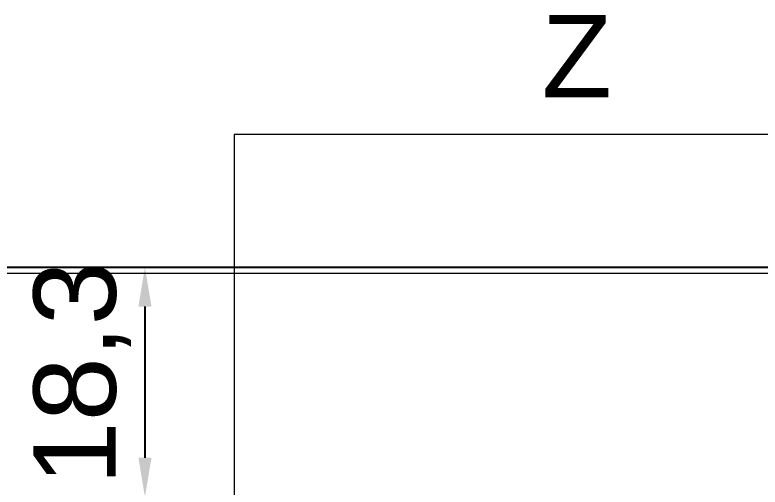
# Model space of a CAD drawing. Header units: millimetres. Extents: x 0 to 1486, y 0 to 1051.
# Drawn here: x 211.3 to 270.7, y 413.5 to 451.1 of the extents above; entities that cross this region are included whole.
import ezdxf

# ---------------------------------------------------------------- set-up
doc = ezdxf.new("R2010")
doc.units = ezdxf.units.MM
doc.header["$LTSCALE"] = 1.25
for name, color, linetype, lineweight, true_color in [('Bemaßungen(DIN)', 7, 'Continuous', 5, 0x262659), ('Detailkreislinien(DIN)', 7, 'Continuous', 9, 0x262659), ('Sichtbare Kanten(DIN)', 7, 'Continuous', 25, 0x262659), ('Sichtbare tangentiale Kanten(DIN)', 7, 'Continuous', 15, 0x1a1a3e)]:
    doc.layers.add(name, color=color, linetype=linetype, lineweight=lineweight, true_color=true_color)
doc.styles.add('Aktuell-DINGroßer Text', font='arial.ttf')
doc.dimstyles.new('STANDARD-DIN', dxfattribs={"dimscale": 1.25, "dimtxt": 5.25, "dimasz": 2.5, "dimexe": 3.175, "dimexo": 0, "dimgap": 0.8, "dimtad": 1, "dimrnd": 1e-08, "dimtxsty": 'Aktuell-DINGroßer Text', "dimcen": 0.09, "dimdle": 10, "dimclrd": 256, "dimclre": 256, "dimclrt": 256, "dimazin": 2, "dimtfac": 0.666667, "dimtmove": 0, "dimatfit": 3, "dimfxl": 1, "dimtolj": 1, "dimlwd": 25, "dimlwe": 25, "dimarcsym": 0})

# ---------------------------------------------------------------- blocks, each defined once
blk = doc.blocks.new('2DDetail0')
at = {"layer": 'Detailkreislinien(DIN)', "flags": 128}
blk.add_lwpolyline([(183, 215.291), (226.392, 215.291), (226.392, 353.269), (183, 353.269), (183, 215.291)], dxfattribs=at)
at = {"layer": 'Detailkreislinien(DIN)', "insert": (202.607, 355.644), "char_height": 5.25, "attachment_point": 7, "style": 'Aktuell-DINGroßer Text'}
blk.add_mtext('Z', dxfattribs=at)
blk = doc.blocks.new('*D83')
at = {"layer": 'Bemaßungen(DIN)', "color": 250, "linetype": 'Continuous', "lineweight": 25, "true_color": 0x3f3f3f, "transparency": 16777216}
for p, q in [((221.638, 427.883), (221.638, 415.833)), ((240.826, 412.708), (217.669, 412.708))]:
    blk.add_line(p, q, dxfattribs=at)
at = {"layer": 'Bemaßungen(DIN)', "color": 250, "linetype": 'Continuous', "true_color": 0x3f3f3f, "transparency": 16777216}
for points in [[(221.117, 427.883), (222.159, 427.883), (221.638, 431.008)], [(221.117, 415.833), (222.159, 415.833), (221.638, 412.708)]]:
    blk.add_solid(points, dxfattribs=at)
at = {"layer": 'Defpoints', "color": 0, "linetype": 'Continuous', "transparency": 16777216}
for p in [(221.638, 431.008), (221.638, 412.708), (240.826, 412.708)]:
    blk.add_point(p, dxfattribs=at)
at = {"layer": 'Bemaßungen(DIN)', "color": 179, "linetype": 'Continuous', "lineweight": 25, "true_color": 0x262659, "transparency": 16777216, "insert": (212.751, 413.644), "char_height": 6.5625, "attachment_point": 1, "rotation": 90, "style": 'Aktuell-DINGroßer Text'}
blk.add_mtext('\\A1;18,3', dxfattribs=at)

msp = doc.modelspace()

# ---------------------------------------------------------------- linework, layer by layer
at = {"layer": 'Sichtbare Kanten(DIN)'}
msp.add_line((209.138, 431.008), (1081.138, 431.008), dxfattribs=at)
at = {"layer": 'Sichtbare tangentiale Kanten(DIN)'}
msp.add_line((1081.138, 430.508), (209.138, 430.508), dxfattribs=at)

# ---------------------------------------------------------------- block references
at = {"layer": 'Detailkreislinien(DIN)', "xscale": 1.25, "yscale": 1.25, "zscale": 1.25}
msp.add_blockref('2DDetail0', (0, 0), dxfattribs=at)

# ---------------------------------------------------------------- dimensions: what is measured, and where the dimension line sits
at = {"layer": 'Bemaßungen(DIN)', "color": 250, "linetype": 'Continuous', "lineweight": 25, "true_color": 0x3f3f3f}
dim = msp.add_linear_dim(base=(221.638, 412.708), p1=(221.638, 431.008), p2=(240.826, 412.708), angle=270, dimstyle='STANDARD-DIN', override={"dimgap": 0.8, "dimdec": 2, "dimse1": 1, "dimtol": 0, "dimlim": 0, "dimtp": 0, "dimtm": 0, "dimtdec": 2, "dimtofl": 0, "dimatfit": 1}, dxfattribs=at)
dim.commit()
dim.dimension.update_dxf_attribs({"geometry": '*D83', "text_midpoint": (221.638, 421.858), "dimtype": 160})

doc.saveas('drawing.dxf')
